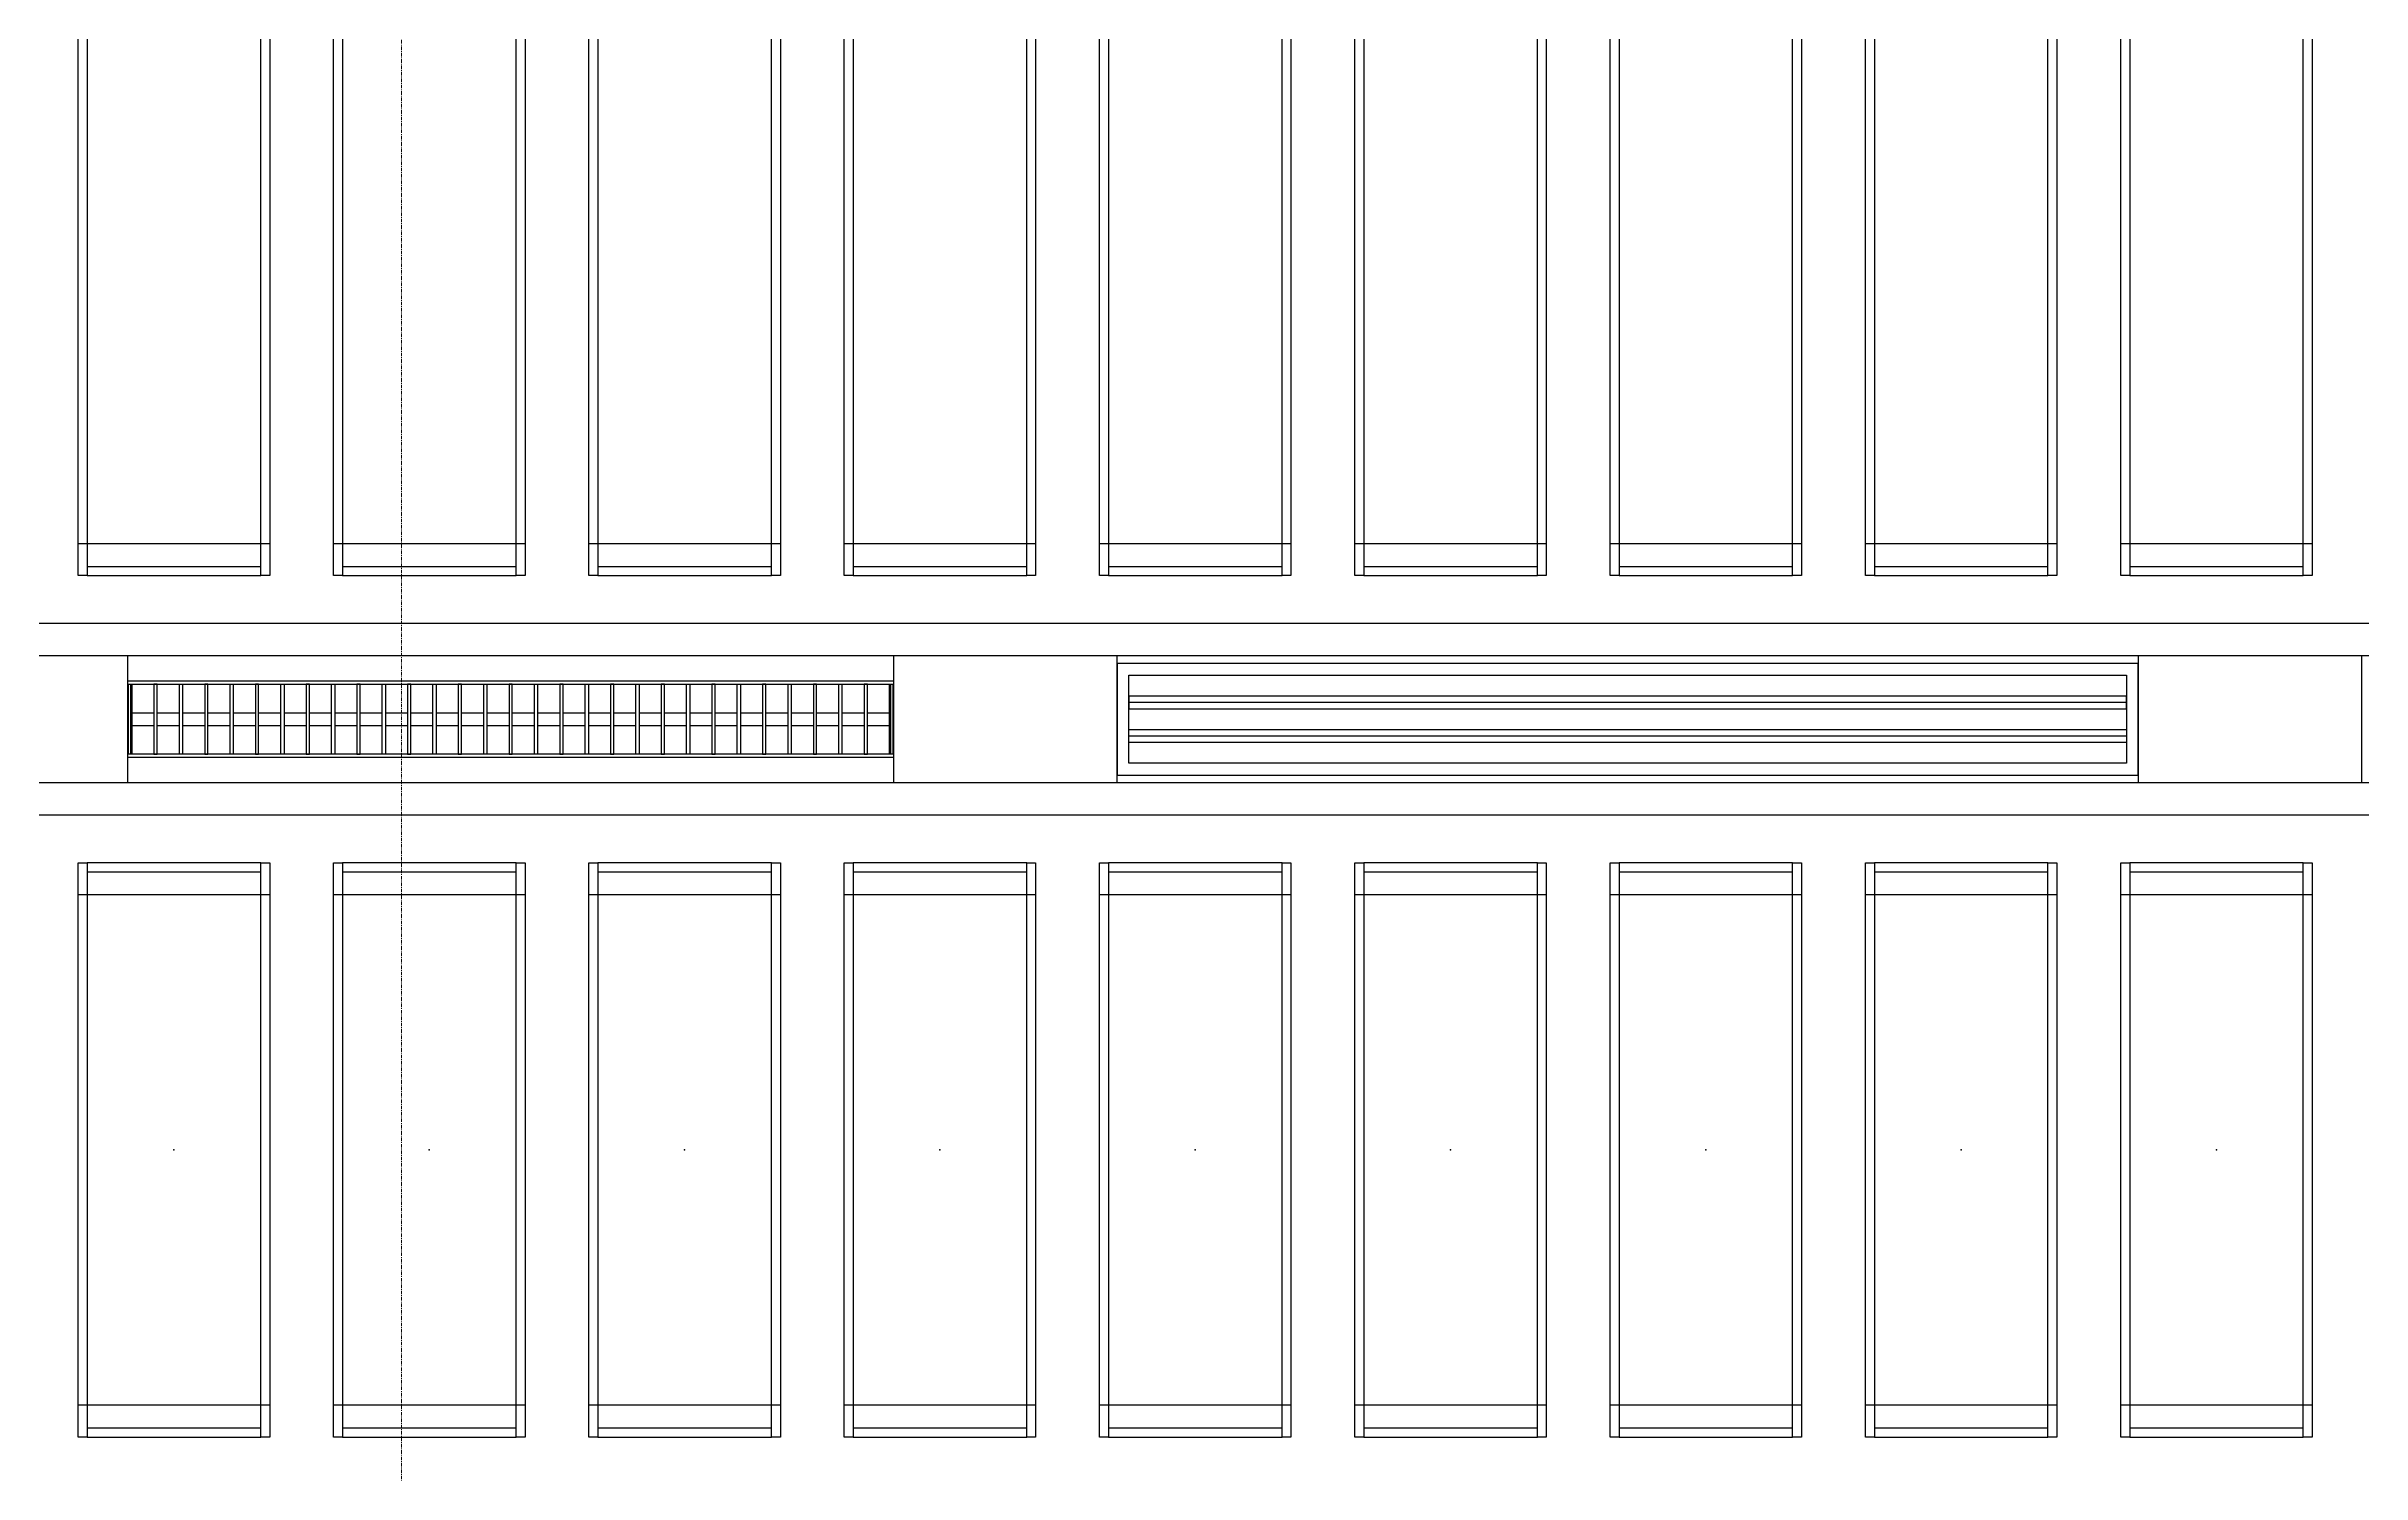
# Model space of a CAD drawing. Header units: millimetres. Extents: x -962357 to -591933, y -35273 to 59420.
# Drawn here: x -697972 to -694344, y 4287 to 6525 of the extents above; entities that cross this region are included whole.
import ezdxf
from ezdxf.enums import TextEntityAlignment as Align

# ---------------------------------------------------------------- set-up
doc = ezdxf.new("R2010")
doc.units = ezdxf.units.MM
doc.linetypes.add('DPA_Grid _ Level 100', pattern=[10, 5.5, -1.6, 1.3, -1.6])
for name, color, linetype in [('000 - WIPEOUT', 250, 'Continuous'), ('001 - ASCESSORIES', 251, 'Continuous'), ('A04_TUBE SERIES', 2, 'Continuous'), ('A11_ALU.SOLID SHEET', 2, 'Continuous')]:
    doc.layers.add(name, color=color, linetype=linetype)
doc.layers.add('008 - LIGHTING', color=1, linetype='Continuous', lineweight=9)
doc.layers.add('S-GRID', color=251, linetype='Continuous', lineweight=9)

# ---------------------------------------------------------------- blocks, each defined once
blk = doc.blocks.new('*U742')
blk.add_point((0, 0))
at = {"layer": 'Defpoints', "color": 250}
blk.add_text('AL.SHEET-HAT-TYPE-C', height=7, rotation=270, dxfattribs=at).set_placement((15, 0), align=Align.BOTTOM_CENTER)
blk.add_wipeout([(0, -100), (350, -100), (350, 100), (0, 100)]).dxf.layer = '000 - WIPEOUT'
at = {"layer": 'A11_ALU.SOLID SHEET', "color": 0}
blk.add_lwpolyline([(0, -100), (350, -100), (350, 100), (0, 100)], close=True, dxfattribs=at)
blk = doc.blocks.new('*U526')
at = {"layer": '001 - ASCESSORIES', "color": 0, "linetype": 'ByBlock'}
blk.add_lwpolyline([(800, 87.5), (-800, 87.5), (-800, -87.5), (800, -87.5)], close=True, dxfattribs=at)
at = {"layer": '001 - ASCESSORIES', "linetype": 'ByBlock'}
for points in [[(-781.5, 69), (781.5, 69), (781.5, -69), (-781.5, -69)], [(781.5, 36.3), (-781.5, 36.3), (-781.5, 16.3), (781.5, 16.3)], [(-781.5, -16.3), (781.5, -16.3), (781.5, -36.3), (-781.5, -36.3)]]:
    blk.add_lwpolyline(points, close=True, dxfattribs=at)
for points in [[(781.5, 26.3), (-781.5, 26.3)], [(-781.5, -26.3), (781.5, -26.3)]]:
    blk.add_lwpolyline(points, dxfattribs=at)
blk = doc.blocks.new('*U570')
at = {"color": 1}
blk.add_wipeout([(600, -60), (-600, -60), (-600, 60), (600, 60)], dxfattribs=at).dxf.layer = '000 - WIPEOUT'
at = {"layer": '001 - ASCESSORIES', "color": 0}
blk.add_lwpolyline([(600, -60), (-600, -60), (-600, 60), (600, 60)], close=True, dxfattribs=at)
at = {"layer": '001 - ASCESSORIES'}
for points in [[(-593.5, -55), (-598.5, -55), (-598.5, 55), (-593.5, 55)], [(595, -55), (-595, -55), (-595, 55), (595, 55)], [(-558.8, -55), (-553.8, -55), (-553.8, 55), (-558.8, 55)], [(-514, -55), (-519, -55), (-519, 55), (-514, 55)], [(-479.3, -55), (-474.3, -55), (-474.3, 55), (-479.3, 55)], [(-434.6, -55), (-439.6, -55), (-439.6, 55), (-434.6, 55)], [(-399.8, -55), (-394.8, -55), (-394.8, 55), (-399.8, 55)], [(-355.1, -55), (-360.1, -55), (-360.1, 55), (-355.1, 55)], [(-320.4, -55), (-315.4, -55), (-315.4, 55), (-320.4, 55)], [(-275.6, -55), (-280.6, -55), (-280.6, 55), (-275.6, 55)], [(-240.9, -55), (-235.9, -55), (-235.9, 55), (-240.9, 55)], [(-196.2, -55), (-201.2, -55), (-201.2, 55), (-196.2, 55)], [(-161.4, -55), (-156.4, -55), (-156.4, 55), (-161.4, 55)], [(-116.7, -55), (-121.7, -55), (-121.7, 55), (-116.7, 55)], [(-82, -55), (-77, -55), (-77, 55), (-82, 55)], [(-37.2, -55), (-42.2, -55), (-42.2, 55), (-37.2, 55)], [(-2.5, -55), (2.5, -55), (2.5, 55), (-2.5, 55)], [(42.2, -55), (37.2, -55), (37.2, 55), (42.2, 55)], [(77, -55), (82, -55), (82, 55), (77, 55)], [(121.7, -55), (116.7, -55), (116.7, 55), (121.7, 55)], [(156.4, -55), (161.4, -55), (161.4, 55), (156.4, 55)], [(201.2, -55), (196.2, -55), (196.2, 55), (201.2, 55)], [(235.9, -55), (240.9, -55), (240.9, 55), (235.9, 55)], [(280.6, -55), (275.6, -55), (275.6, 55), (280.6, 55)], [(315.4, -55), (320.4, -55), (320.4, 55), (315.4, 55)], [(360.1, -55), (355.1, -55), (355.1, 55), (360.1, 55)], [(394.8, -55), (399.8, -55), (399.8, 55), (394.8, 55)], [(439.6, -55), (434.6, -55), (434.6, 55), (439.6, 55)], [(474.3, -55), (479.3, -55), (479.3, 55), (474.3, 55)], [(519, -55), (514, -55), (514, 55), (519, 55)], [(553.8, -55), (558.8, -55), (558.8, 55), (553.8, 55)], [(598.5, -55), (593.5, -55), (593.5, 55), (598.5, 55)]]:
    blk.add_lwpolyline(points, close=True, dxfattribs=at)
for points in [[(-593.5, 10), (-558.8, 10)], [(-553.8, 10), (-519, 10)], [(-514, 10), (-479.3, 10)], [(-474.3, 10), (-439.6, 10)], [(-434.6, 10), (-399.8, 10)], [(-394.8, 10), (-360.1, 10)], [(-355.1, 10), (-320.4, 10)], [(-315.4, 10), (-280.6, 10)], [(-275.6, 10), (-240.9, 10)], [(-235.9, 10), (-201.2, 10)], [(-196.2, 10), (-161.4, 10)], [(-156.4, 10), (-121.7, 10)], [(-116.7, 10), (-82, 10)], [(-77, 10), (-42.2, 10)], [(-37.2, 10), (-2.5, 10)], [(2.5, 10), (37.2, 10)], [(42.2, 10), (77, 10)], [(82, 10), (116.7, 10)], [(121.7, 10), (156.4, 10)], [(161.4, 10), (196.2, 10)], [(201.2, 10), (235.9, 10)], [(240.9, 10), (275.6, 10)], [(280.6, 10), (315.4, 10)], [(320.4, 10), (355.1, 10)], [(360.1, 10), (394.8, 10)], [(399.8, 10), (434.6, 10)], [(439.6, 10), (474.3, 10)], [(479.3, 10), (514, 10)], [(519, 10), (553.8, 10)], [(558.8, 10), (593.5, 10)], [(-593.5, -10), (-558.8, -10)], [(-553.8, -10), (-519, -10)], [(-514, -10), (-479.3, -10)], [(-474.3, -10), (-439.6, -10)], [(-434.6, -10), (-399.8, -10)], [(-394.8, -10), (-360.1, -10)], [(-355.1, -10), (-320.4, -10)], [(-315.4, -10), (-280.6, -10)], [(-275.6, -10), (-240.9, -10)], [(-235.9, -10), (-201.2, -10)], [(-196.2, -10), (-161.4, -10)], [(-156.4, -10), (-121.7, -10)], [(-116.7, -10), (-82, -10)], [(-77, -10), (-42.2, -10)], [(-37.2, -10), (-2.5, -10)], [(2.5, -10), (37.2, -10)], [(42.2, -10), (77, -10)], [(82, -10), (116.7, -10)], [(121.7, -10), (156.4, -10)], [(161.4, -10), (196.2, -10)], [(201.2, -10), (235.9, -10)], [(240.9, -10), (275.6, -10)], [(280.6, -10), (315.4, -10)], [(320.4, -10), (355.1, -10)], [(360.1, -10), (394.8, -10)], [(399.8, -10), (434.6, -10)], [(439.6, -10), (474.3, -10)], [(479.3, -10), (514, -10)], [(519, -10), (553.8, -10)], [(558.8, -10), (593.5, -10)]]:
    blk.add_lwpolyline(points, dxfattribs=at)
blk = doc.blocks.new('*U734')
blk.add_wipeout([(-25, 0), (25, 0), (25, 81755), (-25, 81755)]).dxf.layer = '000 - WIPEOUT'
at = {"layer": 'A04_TUBE SERIES', "color": 0}
blk.add_lwpolyline([(-25, 0), (25, 0), (25, 81755), (-25, 81755)], close=True, dxfattribs=at)
at = {"layer": 'Defpoints', "color": 250, "flags": 1}
blk.add_attdef('EXTR.OVL-LENGTH_', (-33.1, -9), '', height=5, dxfattribs=at)
blk = doc.blocks.new('*U731')
blk.add_wipeout([(-25, 0), (25, 0), (25, 81755), (-25, 81755)]).dxf.layer = '000 - WIPEOUT'
at = {"layer": 'A04_TUBE SERIES', "color": 0}
blk.add_lwpolyline([(-25, 0), (25, 0), (25, 81755), (-25, 81755)], close=True, dxfattribs=at)
at = {"layer": 'Defpoints', "color": 250, "flags": 1}
blk.add_attdef('EXTR.OVL-LENGTH_', (-33.1, -9), '', height=5, dxfattribs=at)
blk = doc.blocks.new('*U615')
for p, q in [((-825.3, 15250), (-825.3, 15550)), ((-825.3, 14850), (-825.3, 15150)), ((-825.3, 14450), (-825.3, 14750)), ((-825.3, 14050), (-825.3, 14350)), ((-825.3, 13650), (-825.3, 13950)), ((-825.3, 13250), (-825.3, 13550)), ((-825.3, 12850), (-825.3, 13150)), ((-825.3, 12450), (-825.3, 12750)), ((-825.3, 12050), (-825.3, 12350))]:
    blk.add_line(p, q)
at = {"layer": 'A11_ALU.SOLID SHEET', "color": 0}
for points in [[(-875, 15550), (875, 15550), (875, 15536), (-875, 15536)], [(-875, 15264), (-861, 15264), (-861, 15536), (-875, 15536)], [(-875, 15264), (875, 15264), (875, 15250), (-875, 15250)], [(-875, 15150), (875, 15150), (875, 15136), (-875, 15136)], [(-875, 14864), (-861, 14864), (-861, 15136), (-875, 15136)], [(-875, 14864), (875, 14864), (875, 14850), (-875, 14850)], [(-875, 14750), (875, 14750), (875, 14736), (-875, 14736)], [(-875, 14464), (-861, 14464), (-861, 14736), (-875, 14736)], [(-875, 14464), (875, 14464), (875, 14450), (-875, 14450)], [(-875, 14350), (875, 14350), (875, 14336), (-875, 14336)], [(-875, 14064), (-861, 14064), (-861, 14336), (-875, 14336)], [(-875, 14064), (875, 14064), (875, 14050), (-875, 14050)], [(-875, 13950), (875, 13950), (875, 13936), (-875, 13936)], [(-875, 13664), (-861, 13664), (-861, 13936), (-875, 13936)], [(-875, 13664), (875, 13664), (875, 13650), (-875, 13650)], [(-875, 13550), (875, 13550), (875, 13536), (-875, 13536)], [(-875, 13264), (-861, 13264), (-861, 13536), (-875, 13536)], [(-875, 13264), (875, 13264), (875, 13250), (-875, 13250)], [(-875, 13150), (875, 13150), (875, 13136), (-875, 13136)], [(-875, 12864), (-861, 12864), (-861, 13136), (-875, 13136)], [(-875, 12864), (875, 12864), (875, 12850), (-875, 12850)], [(-875, 12750), (875, 12750), (875, 12736), (-875, 12736)], [(-875, 12464), (-861, 12464), (-861, 12736), (-875, 12736)], [(-875, 12464), (875, 12464), (875, 12450), (-875, 12450)], [(-875, 12350), (875, 12350), (875, 12336), (-875, 12336)], [(-875, 12064), (-861, 12064), (-861, 12336), (-875, 12336)], [(-875, 12064), (875, 12064), (875, 12050), (-875, 12050)]]:
    blk.add_lwpolyline(points, close=True, dxfattribs=at)
blk = doc.blocks.new('*U618')
for p, q in [((-400.3, 20850), (-400.3, 21150)), ((400, 21150), (400, 20850)), ((-400.3, 20450), (-400.3, 20750)), ((400, 20750), (400, 20450)), ((-400.3, 20050), (-400.3, 20350)), ((400, 20350), (400, 20050)), ((-400.3, 19650), (-400.3, 19950)), ((400, 19950), (400, 19650)), ((-400.3, 19250), (-400.3, 19550)), ((400, 19550), (400, 19250)), ((-400.3, 18850), (-400.3, 19150)), ((400, 19150), (400, 18850)), ((-400.3, 18450), (-400.3, 18750)), ((400, 18750), (400, 18450)), ((-400.3, 18050), (-400.3, 18350)), ((400, 18350), (400, 18050)), ((-400.3, 17650), (-400.3, 17950)), ((400, 17950), (400, 17650))]:
    blk.add_line(p, q)
for p in [(0, 21000), (0, 20600), (0, 20200), (0, 19800), (0, 19400), (0, 19000), (0, 18600), (0, 18200), (0, 17800)]:
    blk.add_point(p)
at = {"layer": 'A11_ALU.SOLID SHEET', "color": 0}
for points in [[(-450, 21150), (450, 21150), (450, 21136), (-450, 21136)], [(-450, 20864), (-436, 20864), (-436, 21136), (-450, 21136)], [(450, 21136), (436, 21136), (436, 20864), (450, 20864)], [(-450, 20864), (450, 20864), (450, 20850), (-450, 20850)], [(-450, 20750), (450, 20750), (450, 20736), (-450, 20736)], [(-450, 20464), (-436, 20464), (-436, 20736), (-450, 20736)], [(450, 20736), (436, 20736), (436, 20464), (450, 20464)], [(-450, 20464), (450, 20464), (450, 20450), (-450, 20450)], [(-450, 20350), (450, 20350), (450, 20336), (-450, 20336)], [(-450, 20064), (-436, 20064), (-436, 20336), (-450, 20336)], [(450, 20336), (436, 20336), (436, 20064), (450, 20064)], [(-450, 20064), (450, 20064), (450, 20050), (-450, 20050)], [(-450, 19950), (450, 19950), (450, 19936), (-450, 19936)], [(-450, 19664), (-436, 19664), (-436, 19936), (-450, 19936)], [(450, 19936), (436, 19936), (436, 19664), (450, 19664)], [(-450, 19664), (450, 19664), (450, 19650), (-450, 19650)], [(-450, 19550), (450, 19550), (450, 19536), (-450, 19536)], [(-450, 19264), (-436, 19264), (-436, 19536), (-450, 19536)], [(450, 19536), (436, 19536), (436, 19264), (450, 19264)], [(-450, 19264), (450, 19264), (450, 19250), (-450, 19250)], [(-450, 19150), (450, 19150), (450, 19136), (-450, 19136)], [(-450, 18864), (-436, 18864), (-436, 19136), (-450, 19136)], [(450, 19136), (436, 19136), (436, 18864), (450, 18864)], [(-450, 18864), (450, 18864), (450, 18850), (-450, 18850)], [(-450, 18750), (450, 18750), (450, 18736), (-450, 18736)], [(-450, 18464), (-436, 18464), (-436, 18736), (-450, 18736)], [(450, 18736), (436, 18736), (436, 18464), (450, 18464)], [(-450, 18464), (450, 18464), (450, 18450), (-450, 18450)], [(-450, 18350), (450, 18350), (450, 18336), (-450, 18336)], [(-450, 18064), (-436, 18064), (-436, 18336), (-450, 18336)], [(450, 18336), (436, 18336), (436, 18064), (450, 18064)], [(-450, 18064), (450, 18064), (450, 18050), (-450, 18050)], [(-450, 17950), (450, 17950), (450, 17936), (-450, 17936)], [(-450, 17664), (-436, 17664), (-436, 17936), (-450, 17936)], [(450, 17936), (436, 17936), (436, 17664), (450, 17664)], [(-450, 17664), (450, 17664), (450, 17650), (-450, 17650)]]:
    blk.add_lwpolyline(points, close=True, dxfattribs=at)
blk = doc.blocks.new('*U856')
at = {"layer": 'A11_ALU.SOLID SHEET', "color": 0, "linetype": 'ByBlock', "rotation": 90}
for name, p in [('*U615', (62308.5, 2990)), ('*U618', (67908.5, 1215))]:
    blk.add_blockref(name, p, dxfattribs=at)
at = {"layer": 'A11_ALU.SOLID SHEET', "color": 1}
for p in [(46486, 1890), (48036, 1890), (49986, 1890)]:
    blk.add_blockref('*U742', p, dxfattribs=at)
at = {"layer": '008 - LIGHTING'}
for name, p in [('*U526', (49186, 1890)), ('*U570', (47436, 1890))]:
    blk.add_blockref(name, p, dxfattribs=at)
at = {"layer": 'A04_TUBE SERIES', "color": 0, "linetype": 'ByBlock', "rotation": 270}
for name, p in [('*U734', (21303.5, 2015)), ('*U731', (21303.5, 1765))]:
    blk.add_blockref(name, p, dxfattribs=at)

msp = doc.modelspace()

# ---------------------------------------------------------------- block references
at = {"layer": 'A11_ALU.SOLID SHEET', "color": 2}
msp.add_blockref('*U856', (-744680, 3580), dxfattribs=at)

# ---------------------------------------------------------------- next in the draw order: linework, layer by layer
at = {"layer": 'S-GRID', "linetype": 'DPA_Grid _ Level 100'}
msp.add_line((-697415, -30741.3), (-697415, 53532.8), dxfattribs=at)

doc.saveas('drawing.dxf')
